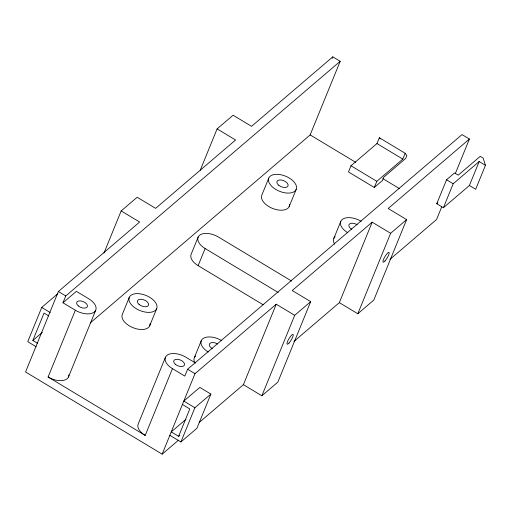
<?xml version="1.0" encoding="UTF-8"?>
<svg xmlns="http://www.w3.org/2000/svg" width="511" height="511" viewBox="0 0 511 511"><rect width="100%" height="100%" fill="white"/><g stroke="black" fill="none" stroke-linecap="round" stroke-linejoin="round"><path stroke-width="0.77" d="M57.717 293.774L41.73 307.443L27.754 341.687L36.224 346.784M37.546 343.309L32.845 340.486L44.023 313.09L48.724 315.919M104.001 253.002L121.171 210.922L139.637 222.03L58.388 291.5L25.55 371.97L162.159 454.151L178.524 440.15M62.974 302.793L76.369 291.34L88.735 298.782A14.825 8.138 22.2 0 1 94.407 311.946A14.825 8.138 22.2 0 1 75.347 310.234L62.974 302.793L65.772 295.946L340.192 61.294L332.808 56.849L251.559 126.326L233.099 115.218L217.111 128.887L200.242 170.233M195.604 363.072L185.838 357.195A14.825 8.138 22.2 0 0 166.771 355.484A14.825 8.138 22.2 0 0 172.45 368.648L145.201 435.417L48.098 377.003L75.347 310.234M68.474 376.984L95.723 310.209M129.309 297.3L122.321 314.418A14.825 8.138 22.2 0 0 134.546 328.26A14.825 8.138 22.2 0 0 150.062 323.706M149.678 325.826L156.666 308.708A14.825 8.138 22.2 0 0 138.979 293.691A14.825 8.138 22.2 0 0 133.32 306.606A14.825 8.138 22.2 0 0 156.666 308.708M198.14 237.098L191.152 254.216A14.825 8.138 22.2 0 0 198.134 265.65L263.088 304.722M198.134 265.65L205.122 248.525A14.825 8.138 22.2 0 1 199.45 235.36A14.825 8.138 22.2 0 1 218.516 237.078L291.672 281.088M165.462 357.215L138.213 423.989A14.825 8.138 22.2 0 0 145.201 435.417M455.256 173.727L469.411 139.03L462.027 134.591L187.607 369.242L184.816 376.09L172.45 368.648M194.314 357.732L201.302 340.607M268.818 178.007L261.83 195.125A14.825 8.138 22.2 0 0 274.056 208.973A14.825 8.138 22.2 0 0 289.571 204.413M162.159 454.151L194.991 373.682L276.24 304.211L294.7 315.313L310.688 301.643L292.228 290.535L372.18 222.176L390.64 233.284L406.628 219.609L388.168 208.507L469.411 139.03M332.207 58.331L332.808 56.849M186.042 419.231L171.242 431.891L178.626 436.337L189.805 408.941L182.421 404.501M169.844 435.315L180.92 441.977L194.889 407.74L210.883 394.064L199.807 387.402L183.813 401.078L194.889 407.74M90.3 322.895L310.145 134.91L340.192 61.294M210.883 394.064L196.907 428.307L180.92 441.977M289.188 206.54L296.176 189.421A14.825 8.138 22.2 0 0 278.482 174.404A14.825 8.138 22.2 0 0 272.829 187.32A14.825 8.138 22.2 0 0 296.176 189.421M199.143 422.52L243.402 384.674L276.24 304.211M350.98 165.775L348.47 171.939L374.314 187.486L382.305 180.651L383.704 177.228L405.689 158.429L406.807 155.689L405.185 153.287L379.341 137.74L376.965 143.559L350.98 165.775L376.831 181.322L402.809 159.106L405.185 153.287M243.402 384.674L261.862 395.782L294.7 315.313M333.824 238.439L340.811 221.32M310.688 301.643L277.85 382.113L261.862 395.782M374.314 187.486L376.831 181.322M293.914 341.482L339.342 302.646L372.18 222.176M339.342 302.646L357.802 313.748L390.64 233.284M406.628 219.609L373.79 300.078L357.802 313.748M436.764 203.736L446.544 179.763L454.541 172.929L458.233 175.152L480.219 156.353L483.17 158.129L485.45 165.321L475.671 189.287L469.392 185.512L443.407 207.734L436.764 203.736L437.908 202.758M441.696 206.949L436.573 219.5L389.887 259.422M443.407 207.734L453.193 183.762L479.171 161.546L485.45 165.321M469.392 185.512L479.171 161.546M121.171 210.922L137.165 197.252L155.625 208.354L235.571 139.995L217.111 128.887M32.845 340.486L42.317 332.38M178.626 436.337L179.808 435.321M446.544 179.763L453.193 183.762M376.965 143.559L402.809 159.106M310.145 134.91L355.752 162.345M382.982 178.729L399.315 188.553M205.122 248.525L278.278 292.541M58.388 291.5L65.772 295.946M187.607 369.242L194.991 373.682M41.73 307.443L50.199 312.54M379.341 137.74L380.152 138.941M68.851 374.857A14.825 8.138 22.2 0 1 48.098 377.003M208.29 352.041A14.825 8.138 22.2 0 1 202.612 338.876A14.825 8.138 22.2 0 1 221.678 340.588M212.282 348.623A5.972 3.277 22.2 0 1 209.995 343.315A5.972 3.277 22.2 0 1 217.68 344.005M194.519 362.222A14.825 8.138 22.2 0 1 195.63 355.995M347.793 232.748A14.825 8.138 22.2 0 1 342.121 219.583A14.825 8.138 22.2 0 1 361.188 221.301M351.792 229.33A5.972 3.277 22.2 0 1 349.505 224.029A5.972 3.277 22.2 0 1 357.189 224.719M334.66 244.156A14.825 8.138 22.2 0 1 335.133 236.702M78.292 305.904A5.755 3.155 22.2 0 0 87.349 306.721A5.755 3.155 22.2 0 0 80.483 300.896A5.755 3.155 22.2 0 0 78.292 305.904M175.388 364.324A5.755 3.155 22.2 0 0 184.452 365.135A5.755 3.155 22.2 0 0 177.585 359.31A5.755 3.155 22.2 0 0 175.388 364.324M139.094 304.454A5.972 3.277 22.2 0 0 148.503 305.303A5.972 3.277 22.2 0 0 141.368 299.254A5.972 3.277 22.2 0 0 139.094 304.454M289.034 343.022A5.755 1.309 -59 0 0 293.244 334.577A5.755 1.309 -59 0 0 288.083 340.288A5.755 1.309 -59 0 0 289.034 343.022M384.975 260.987A5.755 1.309 -59 0 0 389.178 252.543A5.755 1.309 -59 0 0 384.017 258.259A5.755 1.309 -59 0 0 384.975 260.987M278.597 185.167A5.972 3.277 22.2 0 0 288.006 186.01A5.972 3.277 22.2 0 0 280.878 179.961A5.972 3.277 22.2 0 0 278.597 185.167"/></g></svg>
